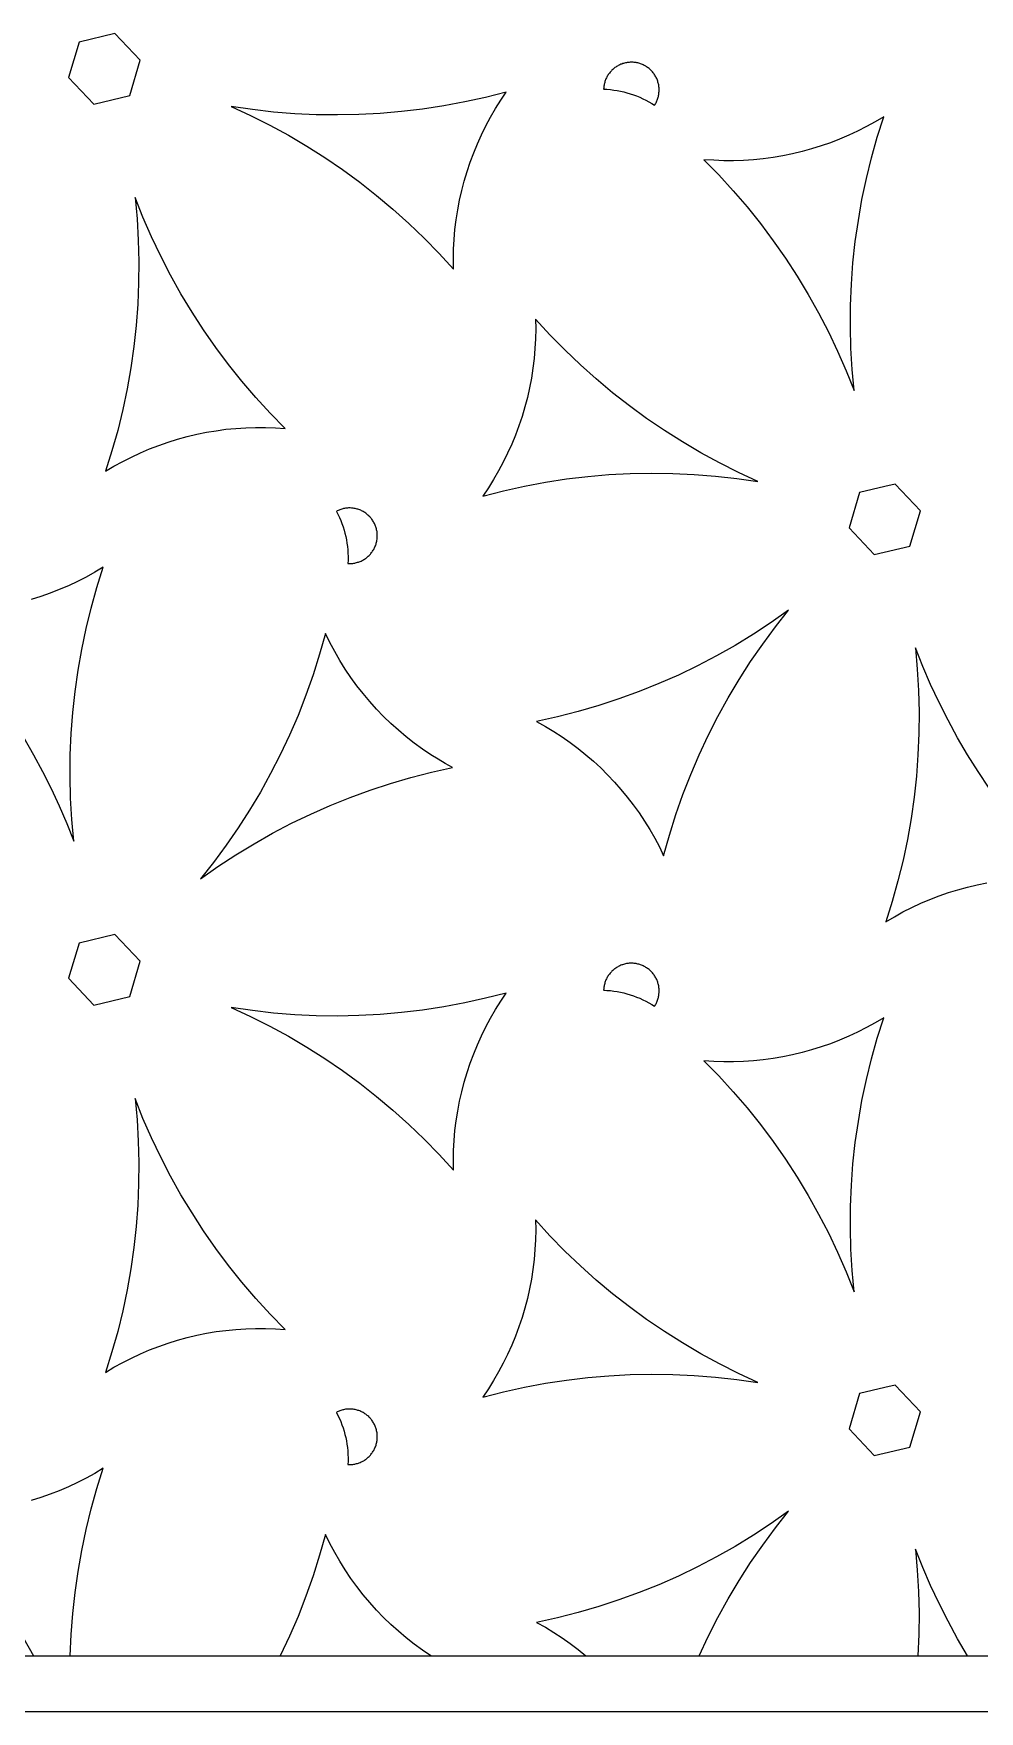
# Model space of a CAD drawing. Header units: millimetres. Extents: x 673 to 1358, y 599 to 1000.
# Drawn here: x 923.8 to 1025.8, y 598.8 to 779.8 of the extents above; entities that cross this region are included whole.
import ezdxf

# ---------------------------------------------------------------- set-up
doc = ezdxf.new("R2010")
doc.units = ezdxf.units.MM
doc.layers.add('Layer 01', color=12, linetype='Continuous', true_color=0xde0000)

msp = doc.modelspace()

# ---------------------------------------------------------------- linework, layer by layer
at = {"layer": 'Layer 01'}
for p, q in [((928.69, 778.86), (927.56, 775.05)), ((932.55, 779.78), (928.69, 778.86)), ((935.28, 776.9), (932.55, 779.78)), ((934.15, 773.09), (935.28, 776.9)), ((987.53, 776.59), (987.43, 776.56)), ((987.63, 776.61), (987.53, 776.59)), ((987.73, 776.63), (987.63, 776.61)), ((987.83, 776.65), (987.73, 776.63)), ((987.94, 776.66), (987.83, 776.65)), ((988.04, 776.67), (987.94, 776.66)), ((988.15, 776.68), (988.04, 776.67)), ((988.25, 776.68), (988.15, 776.68)), ((988.35, 776.68), (988.25, 776.68)), ((988.46, 776.68), (988.35, 776.68)), ((988.56, 776.67), (988.46, 776.68)), ((988.67, 776.66), (988.56, 776.67)), ((988.77, 776.64), (988.67, 776.66)), ((988.87, 776.62), (988.77, 776.64)), ((988.97, 776.6), (988.87, 776.62)), ((989.07, 776.57), (988.97, 776.6)), ((927.56, 775.05), (930.29, 772.17)), ((985.49, 774.79), (985.45, 774.7)), ((985.53, 774.89), (985.49, 774.79)), ((985.57, 774.99), (985.53, 774.89)), ((985.62, 775.08), (985.57, 774.99)), ((985.67, 775.17), (985.62, 775.08)), ((985.72, 775.26), (985.67, 775.17)), ((985.78, 775.35), (985.72, 775.26)), ((985.84, 775.43), (985.78, 775.35)), ((985.9, 775.52), (985.84, 775.43)), ((985.97, 775.6), (985.9, 775.52)), ((986.04, 775.68), (985.97, 775.6)), ((986.11, 775.75), (986.04, 775.68)), ((986.18, 775.83), (986.11, 775.75)), ((986.26, 775.9), (986.18, 775.83)), ((986.33, 775.97), (986.26, 775.9)), ((986.41, 776.04), (986.33, 775.97)), ((986.5, 776.1), (986.41, 776.04)), ((986.58, 776.16), (986.5, 776.1)), ((986.67, 776.22), (986.58, 776.16)), ((986.76, 776.27), (986.67, 776.22)), ((986.85, 776.32), (986.76, 776.27)), ((986.94, 776.37), (986.85, 776.32)), ((987.04, 776.41), (986.94, 776.37)), ((987.13, 776.46), (987.04, 776.41)), ((987.23, 776.49), (987.13, 776.46)), ((987.33, 776.53), (987.23, 776.49)), ((987.43, 776.56), (987.33, 776.53)), ((989.17, 776.54), (989.07, 776.57)), ((989.27, 776.51), (989.17, 776.54)), ((989.37, 776.47), (989.27, 776.51)), ((989.47, 776.43), (989.37, 776.47)), ((989.56, 776.39), (989.47, 776.43)), ((989.66, 776.34), (989.56, 776.39)), ((989.75, 776.29), (989.66, 776.34)), ((989.84, 776.24), (989.75, 776.29)), ((989.92, 776.19), (989.84, 776.24)), ((990.01, 776.13), (989.92, 776.19)), ((990.09, 776.06), (990.01, 776.13)), ((990.18, 776), (990.09, 776.06)), ((990.26, 775.93), (990.18, 776)), ((990.33, 775.86), (990.26, 775.93)), ((990.41, 775.79), (990.33, 775.86)), ((990.48, 775.71), (990.41, 775.79)), ((990.55, 775.63), (990.48, 775.71)), ((990.61, 775.55), (990.55, 775.63)), ((990.68, 775.47), (990.61, 775.55)), ((990.74, 775.39), (990.68, 775.47)), ((990.8, 775.3), (990.74, 775.39)), ((990.85, 775.21), (990.8, 775.3)), ((990.9, 775.12), (990.85, 775.21)), ((990.95, 775.03), (990.9, 775.12)), ((991, 774.93), (990.95, 775.03)), ((991.04, 774.84), (991, 774.93)), ((991.08, 774.74), (991.04, 774.84)), ((930.29, 772.17), (934.15, 773.09)), ((974.77, 773.47), (972.54, 772.89)), ((974.18, 772.58), (974.77, 773.47)), ((985.29, 773.88), (985.28, 773.78)), ((985.28, 773.78), (985.64, 773.76)), ((985.31, 774.09), (985.29, 773.99)), ((985.29, 773.99), (985.29, 773.88)), ((985.32, 774.19), (985.31, 774.09)), ((985.34, 774.3), (985.32, 774.19)), ((985.36, 774.4), (985.34, 774.3)), ((985.39, 774.5), (985.36, 774.4)), ((985.42, 774.6), (985.39, 774.5)), ((985.45, 774.7), (985.42, 774.6)), ((985.64, 773.76), (986.01, 773.73)), ((986.01, 773.73), (986.37, 773.68)), ((986.37, 773.68), (986.73, 773.62)), ((986.73, 773.62), (987.09, 773.56)), ((987.09, 773.56), (987.44, 773.48)), ((987.44, 773.48), (987.79, 773.38)), ((987.79, 773.38), (988.14, 773.28)), ((988.14, 773.28), (988.49, 773.16)), ((988.49, 773.16), (988.83, 773.04)), ((988.83, 773.04), (989.17, 772.9)), ((991.11, 774.64), (991.08, 774.74)), ((991.14, 774.54), (991.11, 774.64)), ((991.17, 774.44), (991.14, 774.54)), ((991.16, 772.9), (991.19, 773)), ((991.19, 774.34), (991.17, 774.44)), ((991.22, 774.24), (991.19, 774.34)), ((991.19, 773), (991.21, 773.1)), ((991.21, 773.1), (991.23, 773.2)), ((991.23, 774.14), (991.22, 774.24)), ((991.25, 774.03), (991.23, 774.14)), ((991.23, 773.2), (991.24, 773.3)), ((991.24, 773.3), (991.25, 773.41)), ((991.26, 773.93), (991.25, 774.03)), ((991.25, 773.41), (991.26, 773.51)), ((991.26, 773.82), (991.26, 773.93)), ((991.27, 773.72), (991.26, 773.82)), ((991.26, 773.51), (991.27, 773.62)), ((991.27, 773.62), (991.27, 773.72)), ((947.38, 771.57), (945.1, 771.9)), ((945.1, 771.9), (947.19, 770.94)), ((949.67, 771.31), (947.38, 771.57)), ((951.96, 771.13), (949.67, 771.31)), ((961.17, 771.16), (958.87, 771.04)), ((963.46, 771.35), (961.17, 771.16)), ((965.75, 771.63), (963.46, 771.35)), ((968.03, 771.97), (965.75, 771.63)), ((970.29, 772.4), (968.03, 771.97)), ((972.54, 772.89), (970.29, 772.4)), ((973.08, 770.75), (973.61, 771.68)), ((973.61, 771.68), (974.18, 772.58)), ((989.17, 772.9), (989.5, 772.75)), ((989.5, 772.75), (989.83, 772.59)), ((989.83, 772.59), (990.15, 772.42)), ((990.15, 772.42), (990.46, 772.24)), ((990.46, 772.24), (990.77, 772.04)), ((990.77, 772.04), (990.83, 772.13)), ((990.83, 772.13), (990.88, 772.22)), ((990.88, 772.22), (990.93, 772.31)), ((990.93, 772.31), (990.98, 772.41)), ((990.98, 772.41), (991.02, 772.5)), ((991.02, 772.5), (991.06, 772.6)), ((991.06, 772.6), (991.1, 772.7)), ((991.1, 772.7), (991.13, 772.8)), ((991.13, 772.8), (991.16, 772.9)), ((947.19, 770.94), (949.25, 769.9)), ((949.25, 769.9), (951.27, 768.8)), ((954.26, 771.02), (951.96, 771.13)), ((956.57, 770.99), (954.26, 771.02)), ((958.87, 771.04), (956.57, 770.99)), ((972.1, 768.85), (972.57, 769.81)), ((972.57, 769.81), (973.08, 770.75)), ((1013.64, 769.74), (1012.68, 769.25)), ((1014.57, 770.25), (1013.64, 769.74)), ((1015.49, 770.8), (1014.57, 770.25)), ((1014.79, 768.6), (1015.49, 770.8)), ((951.27, 768.8), (953.25, 767.63)), ((953.25, 767.63), (955.2, 766.39)), ((971.26, 766.89), (971.66, 767.88)), ((971.66, 767.88), (972.1, 768.85)), ((1008.73, 767.65), (1007.71, 767.33)), ((1009.74, 768), (1008.73, 767.65)), ((1010.74, 768.39), (1009.74, 768)), ((1011.72, 768.8), (1010.74, 768.39)), ((1012.68, 769.25), (1011.72, 768.8)), ((1014.17, 766.38), (1014.79, 768.6)), ((955.2, 766.39), (957.1, 765.1)), ((970.55, 764.88), (970.89, 765.89)), ((970.89, 765.89), (971.26, 766.89)), ((996.1, 766.17), (997.71, 764.52)), ((997.16, 766.1), (996.1, 766.17)), ((998.23, 766.06), (997.16, 766.1)), ((999.3, 766.06), (998.23, 766.06)), ((1000.36, 766.09), (999.3, 766.06)), ((1001.43, 766.16), (1000.36, 766.09)), ((1002.49, 766.27), (1001.43, 766.16)), ((1003.55, 766.41), (1002.49, 766.27)), ((1004.6, 766.59), (1003.55, 766.41)), ((1005.65, 766.8), (1004.6, 766.59)), ((1006.68, 767.05), (1005.65, 766.8)), ((1007.71, 767.33), (1006.68, 767.05)), ((1013.63, 764.14), (1014.17, 766.38)), ((957.1, 765.1), (958.96, 763.74)), ((970.24, 763.86), (970.55, 764.88)), ((997.71, 764.52), (999.26, 762.82)), ((1013.15, 761.89), (1013.63, 764.14)), ((958.96, 763.74), (960.77, 762.32)), ((960.77, 762.32), (962.54, 760.84)), ((969.74, 761.79), (969.97, 762.83)), ((969.97, 762.83), (970.24, 763.86)), ((999.26, 762.82), (1000.76, 761.08)), ((935.58, 759.95), (934.73, 762.09)), ((934.73, 762.09), (934.94, 759.8)), ((962.54, 760.84), (964.26, 759.3)), ((969.37, 759.68), (969.54, 760.74)), ((969.54, 760.74), (969.74, 761.79)), ((1000.76, 761.08), (1002.2, 759.28)), ((1012.76, 759.62), (1013.15, 761.89)), ((934.94, 759.8), (935.07, 757.5)), ((936.5, 757.84), (935.58, 759.95)), ((964.26, 759.3), (965.92, 757.71)), ((969.15, 757.56), (969.24, 758.62)), ((969.24, 758.62), (969.37, 759.68)), ((1002.2, 759.28), (1003.58, 757.43)), ((1012.43, 757.34), (1012.76, 759.62)), ((935.07, 757.5), (935.13, 755.2)), ((937.49, 755.76), (936.5, 757.84)), ((965.92, 757.71), (967.53, 756.06)), ((969.09, 756.5), (969.15, 757.56)), ((1003.58, 757.43), (1004.9, 755.54)), ((1012.18, 755.05), (1012.43, 757.34)), ((935.13, 755.2), (935.11, 752.89)), ((938.55, 753.71), (937.49, 755.76)), ((967.53, 756.06), (969.09, 754.36)), ((969.07, 755.43), (969.09, 756.5)), ((969.09, 754.36), (969.07, 755.43)), ((1004.9, 755.54), (1006.16, 753.61)), ((1012.01, 752.75), (1012.18, 755.05)), ((939.68, 751.7), (938.55, 753.71)), ((1006.16, 753.61), (1007.35, 751.64)), ((935.11, 752.89), (935.01, 750.59)), ((940.87, 749.73), (939.68, 751.7)), ((1007.35, 751.64), (1008.47, 749.63)), ((1011.92, 750.45), (1012.01, 752.75)), ((935.01, 750.59), (934.84, 748.29)), ((942.12, 747.8), (940.87, 749.73)), ((1008.47, 749.63), (1009.53, 747.58)), ((1011.9, 748.15), (1011.92, 750.45)), ((934.84, 748.29), (934.59, 746)), ((943.44, 745.91), (942.12, 747.8)), ((977.95, 747.92), (977.93, 746.85)), ((979.49, 747.29), (977.94, 748.98)), ((977.94, 748.98), (977.95, 747.92)), ((1011.95, 745.85), (1011.9, 748.15)), ((934.59, 746), (934.27, 743.72)), ((944.82, 744.07), (943.44, 745.91)), ((977.93, 746.85), (977.87, 745.78)), ((981.1, 745.64), (979.49, 747.29)), ((1009.53, 747.58), (1010.52, 745.5)), ((1012.08, 743.55), (1011.95, 745.85)), ((946.26, 742.27), (944.82, 744.07)), ((977.78, 744.72), (977.65, 743.66)), ((977.87, 745.78), (977.78, 744.72)), ((982.77, 744.05), (981.1, 745.64)), ((984.48, 742.51), (982.77, 744.05)), ((1010.52, 745.5), (1011.44, 743.39)), ((934.27, 743.72), (933.87, 741.46)), ((947.76, 740.52), (946.26, 742.27)), ((977.49, 742.61), (977.29, 741.56)), ((977.65, 743.66), (977.49, 742.61)), ((986.25, 741.03), (984.48, 742.51)), ((1011.44, 743.39), (1012.29, 741.25)), ((1012.29, 741.25), (1012.08, 743.55)), ((933.87, 741.46), (933.4, 739.2)), ((949.31, 738.82), (947.76, 740.52)), ((977.05, 740.52), (976.78, 739.49)), ((977.29, 741.56), (977.05, 740.52)), ((988.06, 739.61), (986.25, 741.03)), ((933.4, 739.2), (932.85, 736.96)), ((950.92, 737.17), (949.31, 738.82)), ((976.78, 739.49), (976.48, 738.46)), ((989.92, 738.25), (988.06, 739.61)), ((932.85, 736.96), (932.23, 734.74)), ((941.38, 736.54), (942.42, 736.76)), ((942.42, 736.76), (943.48, 736.93)), ((943.48, 736.93), (944.53, 737.08)), ((944.53, 737.08), (945.59, 737.18)), ((945.59, 737.18), (946.66, 737.25)), ((946.66, 737.25), (947.73, 737.29)), ((947.73, 737.29), (948.79, 737.29)), ((948.79, 737.29), (949.86, 737.25)), ((949.86, 737.25), (950.92, 737.17)), ((976.14, 737.45), (975.77, 736.45)), ((976.48, 738.46), (976.14, 737.45)), ((991.83, 736.95), (989.92, 738.25)), ((993.77, 735.72), (991.83, 736.95)), ((935.31, 734.54), (936.29, 734.96)), ((936.29, 734.96), (937.28, 735.35)), ((937.28, 735.35), (938.29, 735.7)), ((938.29, 735.7), (939.31, 736.01)), ((939.31, 736.01), (940.34, 736.3)), ((940.34, 736.3), (941.38, 736.54)), ((975.36, 735.46), (974.92, 734.49)), ((975.77, 736.45), (975.36, 735.46)), ((995.76, 734.55), (993.77, 735.72)), ((932.23, 734.74), (931.54, 732.55)), ((932.45, 733.09), (933.39, 733.61)), ((933.39, 733.61), (934.34, 734.09)), ((934.34, 734.09), (935.31, 734.54)), ((974.45, 733.53), (973.95, 732.59)), ((974.92, 734.49), (974.45, 733.53)), ((997.78, 733.45), (995.76, 734.55)), ((999.84, 732.41), (997.78, 733.45)), ((931.54, 732.55), (932.45, 733.09)), ((973.41, 731.67), (972.85, 730.76)), ((973.95, 732.59), (973.41, 731.67)), ((976.73, 730.95), (978.99, 731.37)), ((978.99, 731.37), (981.27, 731.72)), ((981.27, 731.72), (983.56, 731.99)), ((983.56, 731.99), (985.85, 732.19)), ((985.85, 732.19), (988.15, 732.31)), ((988.15, 732.31), (990.46, 732.36)), ((990.46, 732.36), (992.76, 732.32)), ((992.76, 732.32), (995.06, 732.22)), ((995.06, 732.22), (997.36, 732.04)), ((997.36, 732.04), (999.65, 731.78)), ((999.65, 731.78), (1001.93, 731.44)), ((1001.93, 731.44), (999.84, 732.41)), ((972.85, 730.76), (972.25, 729.88)), ((972.25, 729.88), (974.48, 730.45)), ((974.48, 730.45), (976.73, 730.95)), ((1012.88, 730.25), (1011.75, 726.45)), ((1015.6, 730.9), (1012.88, 730.25)), ((1016.74, 731.17), (1015.6, 730.9)), ((1019.46, 728.29), (1016.74, 731.17)), ((956.54, 728.28), (956.45, 728.23)), ((956.45, 728.23), (956.61, 727.91)), ((956.63, 728.32), (956.54, 728.28)), ((956.61, 727.91), (956.77, 727.58)), ((956.73, 728.36), (956.63, 728.32)), ((956.83, 728.4), (956.73, 728.36)), ((956.93, 728.44), (956.83, 728.4)), ((957.03, 728.47), (956.93, 728.44)), ((957.13, 728.5), (957.03, 728.47)), ((957.23, 728.52), (957.13, 728.5)), ((957.33, 728.54), (957.23, 728.52)), ((957.43, 728.56), (957.33, 728.54)), ((957.54, 728.57), (957.43, 728.56)), ((957.64, 728.58), (957.54, 728.57)), ((957.74, 728.59), (957.64, 728.58)), ((957.85, 728.59), (957.74, 728.59)), ((957.95, 728.59), (957.85, 728.59)), ((958.06, 728.58), (957.95, 728.59)), ((958.16, 728.57), (958.06, 728.58)), ((958.26, 728.56), (958.16, 728.57)), ((958.37, 728.55), (958.26, 728.56)), ((958.47, 728.53), (958.37, 728.55)), ((958.57, 728.5), (958.47, 728.53)), ((958.67, 728.48), (958.57, 728.5)), ((958.77, 728.45), (958.67, 728.48)), ((958.87, 728.42), (958.77, 728.45)), ((958.97, 728.38), (958.87, 728.42)), ((959.07, 728.34), (958.97, 728.38)), ((959.16, 728.29), (959.07, 728.34)), ((959.25, 728.25), (959.16, 728.29)), ((959.35, 728.2), (959.25, 728.25)), ((959.44, 728.15), (959.35, 728.2)), ((959.52, 728.09), (959.44, 728.15)), ((959.61, 728.03), (959.52, 728.09)), ((959.69, 727.97), (959.61, 728.03)), ((959.77, 727.9), (959.69, 727.97)), ((959.85, 727.83), (959.77, 727.9)), ((959.93, 727.76), (959.85, 727.83)), ((960, 727.69), (959.93, 727.76)), ((1018.33, 724.49), (1019.46, 728.29)), ((956.77, 727.58), (956.91, 727.24)), ((956.91, 727.24), (957.04, 726.9)), ((957.04, 726.9), (957.16, 726.56)), ((957.16, 726.56), (957.27, 726.21)), ((957.27, 726.21), (957.36, 725.86)), ((960.08, 727.61), (960, 727.69)), ((960.15, 727.54), (960.08, 727.61)), ((960.21, 727.46), (960.15, 727.54)), ((960.28, 727.37), (960.21, 727.46)), ((960.34, 727.29), (960.28, 727.37)), ((960.39, 727.2), (960.34, 727.29)), ((960.45, 727.11), (960.39, 727.2)), ((960.5, 727.02), (960.45, 727.11)), ((960.55, 726.93), (960.5, 727.02)), ((960.59, 726.83), (960.55, 726.93)), ((960.63, 726.74), (960.59, 726.83)), ((960.67, 726.64), (960.63, 726.74)), ((960.71, 726.54), (960.67, 726.64)), ((960.74, 726.44), (960.71, 726.54)), ((960.77, 726.34), (960.74, 726.44)), ((960.79, 726.24), (960.77, 726.34)), ((960.81, 726.14), (960.79, 726.24)), ((960.83, 726.04), (960.81, 726.14)), ((960.84, 725.93), (960.83, 726.04)), ((960.85, 725.83), (960.84, 725.93)), ((1011.75, 726.45), (1014.47, 723.57)), ((957.36, 725.86), (957.45, 725.5)), ((957.45, 725.5), (957.52, 725.15)), ((957.52, 725.15), (957.58, 724.79)), ((957.58, 724.79), (957.63, 724.43)), ((957.63, 724.43), (957.67, 724.06)), ((960.42, 724.03), (960.47, 724.12)), ((960.47, 724.12), (960.52, 724.22)), ((960.52, 724.22), (960.57, 724.31)), ((960.57, 724.31), (960.61, 724.4)), ((960.61, 724.4), (960.65, 724.5)), ((960.65, 724.5), (960.69, 724.6)), ((960.69, 724.6), (960.72, 724.7)), ((960.72, 724.7), (960.75, 724.8)), ((960.75, 724.8), (960.78, 724.9)), ((960.78, 724.9), (960.8, 725)), ((960.8, 725), (960.82, 725.1)), ((960.82, 725.1), (960.83, 725.21)), ((960.83, 725.21), (960.85, 725.31)), ((960.86, 725.73), (960.85, 725.83)), ((960.85, 725.41), (960.86, 725.52)), ((960.85, 725.31), (960.85, 725.41)), ((960.86, 725.62), (960.86, 725.73)), ((960.86, 725.52), (960.86, 725.62)), ((1014.47, 723.57), (1018.33, 724.49)), ((957.67, 724.06), (957.69, 723.7)), ((957.69, 723.7), (957.7, 723.34)), ((957.7, 722.97), (957.69, 722.61)), ((957.69, 722.61), (957.8, 722.6)), ((957.7, 723.34), (957.7, 722.97)), ((957.8, 722.6), (957.9, 722.6)), ((957.9, 722.6), (958.01, 722.6)), ((958.01, 722.6), (958.11, 722.61)), ((958.11, 722.61), (958.21, 722.62)), ((958.21, 722.62), (958.32, 722.64)), ((958.32, 722.64), (958.42, 722.65)), ((958.42, 722.65), (958.52, 722.67)), ((958.52, 722.67), (958.62, 722.7)), ((958.62, 722.7), (958.72, 722.73)), ((958.72, 722.73), (958.82, 722.76)), ((958.82, 722.76), (958.92, 722.79)), ((958.92, 722.79), (959.02, 722.83)), ((959.02, 722.83), (959.11, 722.87)), ((959.11, 722.87), (959.21, 722.92)), ((959.21, 722.92), (959.3, 722.97)), ((959.3, 722.97), (959.39, 723.02)), ((959.39, 723.02), (959.48, 723.07)), ((959.48, 723.07), (959.57, 723.13)), ((959.57, 723.13), (959.65, 723.19)), ((959.65, 723.19), (959.73, 723.26)), ((959.73, 723.26), (959.81, 723.32)), ((959.81, 723.32), (959.89, 723.39)), ((959.89, 723.39), (959.97, 723.46)), ((959.97, 723.46), (960.04, 723.54)), ((960.04, 723.54), (960.11, 723.61)), ((960.11, 723.61), (960.18, 723.69)), ((960.18, 723.69), (960.24, 723.78)), ((960.24, 723.78), (960.31, 723.86)), ((960.31, 723.86), (960.36, 723.95)), ((960.36, 723.95), (960.42, 724.03)), ((928.5, 720.65), (927.53, 720.2)), ((929.45, 721.13), (928.5, 720.65)), ((930.39, 721.65), (929.45, 721.13)), ((931.3, 722.19), (930.39, 721.65)), ((930.61, 720.01), (931.3, 722.19)), ((924.55, 719.05), (923.53, 718.73)), ((925.56, 719.4), (924.55, 719.05)), ((926.55, 719.78), (925.56, 719.4)), ((927.53, 720.2), (926.55, 719.78)), ((930, 717.8), (930.61, 720.01)), ((929.45, 715.58), (930, 717.8)), ((1005.24, 717.56), (1003.36, 716.23)), ((1003.81, 715.76), (1005.24, 717.56)), ((928.98, 713.34), (929.45, 715.58)), ((955.27, 715.06), (954.64, 712.81)), ((955.75, 714.07), (955.27, 715.06)), ((1003.36, 716.23), (1001.43, 714.97)), ((1002.45, 713.91), (1003.81, 715.76)), ((928.58, 711.08), (928.98, 713.34)), ((956.27, 713.1), (955.75, 714.07)), ((999.46, 713.77), (997.46, 712.64)), ((1001.43, 714.97), (999.46, 713.77)), ((1001.14, 712.02), (1002.45, 713.91)), ((1019.7, 711.5), (1018.92, 713.49)), ((1018.92, 713.49), (1019.12, 711.19)), ((954.64, 712.81), (953.94, 710.59)), ((956.82, 712.15), (956.27, 713.1)), ((957.4, 711.22), (956.82, 712.15)), ((995.42, 711.57), (993.34, 710.57)), ((997.46, 712.64), (995.42, 711.57)), ((999.9, 710.08), (1001.14, 712.02)), ((1020.55, 709.53), (1019.7, 711.5)), ((928.26, 708.81), (928.58, 711.08)), ((953.94, 710.59), (953.16, 708.39)), ((958.02, 710.31), (957.4, 711.22)), ((958.66, 709.42), (958.02, 710.31)), ((991.23, 709.64), (989.1, 708.78)), ((993.34, 710.57), (991.23, 709.64)), ((998.72, 708.11), (999.9, 710.08)), ((1019.12, 711.19), (1019.26, 708.89)), ((928.01, 706.54), (928.26, 708.81)), ((953.16, 708.39), (952.31, 706.22)), ((959.34, 708.56), (958.66, 709.42)), ((960.04, 707.72), (959.34, 708.56)), ((986.93, 707.99), (984.75, 707.27)), ((989.1, 708.78), (986.93, 707.99)), ((997.61, 706.09), (998.72, 708.11)), ((1019.26, 708.89), (1019.31, 706.58)), ((1021.46, 707.6), (1020.55, 709.53)), ((927.83, 704.25), (928.01, 706.54)), ((952.31, 706.22), (951.38, 704.07)), ((960.78, 706.9), (960.04, 707.72)), ((961.54, 706.11), (960.78, 706.9)), ((962.33, 705.35), (961.54, 706.11)), ((980.3, 706.06), (978.05, 705.56)), ((982.53, 706.63), (980.3, 706.06)), ((984.75, 707.27), (982.53, 706.63)), ((996.57, 704.04), (997.61, 706.09)), ((1019.31, 706.58), (1019.29, 704.27)), ((1022.43, 705.69), (1021.46, 707.6)), ((927.73, 701.96), (927.83, 704.25)), ((963.14, 704.61), (962.33, 705.35)), ((963.98, 703.9), (963.14, 704.61)), ((978.05, 705.56), (978.99, 705.03)), ((978.99, 705.03), (979.9, 704.48)), ((979.9, 704.48), (980.8, 703.89)), ((1019.29, 704.27), (1019.19, 701.96)), ((1023.45, 703.81), (1022.43, 705.69)), ((922.68, 703.85), (923.78, 701.96)), ((951.38, 704.07), (950.39, 701.96)), ((964.85, 703.23), (963.98, 703.9)), ((965.74, 702.58), (964.85, 703.23)), ((966.64, 701.96), (965.74, 702.58)), ((980.8, 703.89), (981.68, 703.28)), ((981.68, 703.28), (982.53, 702.64)), ((982.53, 702.64), (983.37, 701.96)), ((995.59, 701.96), (996.57, 704.04)), ((1024.54, 701.96), (1023.45, 703.81)), ((923.78, 701.96), (924.75, 700.15)), ((927.71, 699.63), (927.73, 701.96)), ((950.39, 701.96), (949.35, 699.93)), ((967.41, 701.48), (966.64, 701.96)), ((966.72, 700.08), (968.97, 700.58)), ((968.18, 701.02), (967.41, 701.48)), ((968.97, 700.58), (968.18, 701.02)), ((983.37, 701.96), (984.17, 701.27)), ((984.17, 701.27), (984.96, 700.54)), ((994.68, 699.84), (995.59, 701.96)), ((1019.19, 701.96), (1019.02, 699.67)), ((1025.67, 700.15), (1024.54, 701.96)), ((924.75, 700.15), (925.67, 698.31)), ((927.77, 697.3), (927.71, 699.63)), ((949.35, 699.93), (948.25, 697.94)), ((960.09, 698.15), (962.28, 698.87)), ((962.28, 698.87), (964.49, 699.51)), ((964.49, 699.51), (966.72, 700.08)), ((984.96, 700.54), (985.71, 699.79)), ((985.71, 699.79), (986.45, 699.02)), ((986.45, 699.02), (987.15, 698.22)), ((993.84, 697.69), (994.68, 699.84)), ((1019.02, 699.67), (1018.77, 697.38)), ((1026.87, 698.38), (1025.67, 700.15)), ((925.67, 698.31), (926.54, 696.45)), ((927.9, 694.97), (927.77, 697.3)), ((948.25, 697.94), (947.08, 695.99)), ((955.79, 696.5), (957.93, 697.36)), ((957.93, 697.36), (960.09, 698.15)), ((987.15, 698.22), (987.83, 697.4)), ((987.83, 697.4), (988.48, 696.56)), ((993.07, 695.51), (993.84, 697.69)), ((1018.77, 697.38), (1018.45, 695.1)), ((926.54, 696.45), (927.35, 694.56)), ((947.08, 695.99), (945.85, 694.07)), ((951.61, 694.57), (953.68, 695.57)), ((953.68, 695.57), (955.79, 696.5)), ((988.48, 696.56), (989.1, 695.69)), ((989.1, 695.69), (989.69, 694.8)), ((992.38, 693.3), (993.07, 695.51)), ((927.35, 694.56), (928.11, 692.65)), ((928.11, 692.65), (927.9, 694.97)), ((945.85, 694.07), (944.55, 692.2)), ((947.56, 692.37), (949.56, 693.5)), ((949.56, 693.5), (951.61, 694.57)), ((989.69, 694.8), (990.25, 693.9)), ((990.25, 693.9), (990.79, 692.98)), ((1018.45, 695.1), (1018.05, 692.84)), ((944.55, 692.2), (943.2, 690.36)), ((945.59, 691.17), (947.56, 692.37)), ((990.79, 692.98), (991.29, 692.04)), ((991.29, 692.04), (991.75, 691.08)), ((991.75, 691.08), (992.38, 693.3)), ((1018.05, 692.84), (1017.58, 690.59)), ((943.2, 690.36), (941.79, 688.58)), ((941.79, 688.58), (943.67, 689.9)), ((943.67, 689.9), (945.59, 691.17)), ((1017.58, 690.59), (1017.03, 688.35)), ((1017.03, 688.35), (1016.41, 686.14)), ((1024.52, 687.69), (1025.56, 687.94)), ((1025.56, 687.94), (1026.61, 688.15)), ((1016.41, 686.14), (1015.72, 683.94)), ((1019.49, 685.94), (1020.47, 686.36)), ((1020.47, 686.36), (1021.47, 686.74)), ((1021.47, 686.74), (1022.48, 687.09)), ((1022.48, 687.09), (1023.49, 687.41)), ((1023.49, 687.41), (1024.52, 687.69)), ((1015.72, 683.94), (1016.64, 684.49)), ((1016.64, 684.49), (1017.57, 685.01)), ((1017.57, 685.01), (1018.52, 685.49)), ((1018.52, 685.49), (1019.49, 685.94)), ((932.55, 682.57), (928.69, 681.65)), ((935.28, 679.69), (932.55, 682.57)), ((928.69, 681.65), (927.56, 677.85)), ((934.15, 675.89), (935.28, 679.69)), ((986.5, 678.89), (986.41, 678.83)), ((986.58, 678.95), (986.5, 678.89)), ((986.67, 679.01), (986.58, 678.95)), ((986.76, 679.06), (986.67, 679.01)), ((986.85, 679.11), (986.76, 679.06)), ((986.94, 679.16), (986.85, 679.11)), ((987.04, 679.21), (986.94, 679.16)), ((987.13, 679.25), (987.04, 679.21)), ((987.23, 679.29), (987.13, 679.25)), ((987.33, 679.32), (987.23, 679.29)), ((987.43, 679.35), (987.33, 679.32)), ((987.53, 679.38), (987.43, 679.35)), ((987.63, 679.4), (987.53, 679.38)), ((987.73, 679.43), (987.63, 679.4)), ((987.83, 679.44), (987.73, 679.43)), ((987.94, 679.46), (987.83, 679.44)), ((988.04, 679.47), (987.94, 679.46)), ((988.15, 679.47), (988.04, 679.47)), ((988.25, 679.47), (988.15, 679.47)), ((988.35, 679.47), (988.25, 679.47)), ((988.46, 679.47), (988.35, 679.47)), ((988.56, 679.46), (988.46, 679.47)), ((988.67, 679.45), (988.56, 679.46)), ((988.77, 679.43), (988.67, 679.45)), ((988.87, 679.41), (988.77, 679.43)), ((988.97, 679.39), (988.87, 679.41)), ((989.07, 679.37), (988.97, 679.39)), ((989.17, 679.34), (989.07, 679.37)), ((989.27, 679.3), (989.17, 679.34)), ((989.37, 679.27), (989.27, 679.3)), ((989.47, 679.23), (989.37, 679.27)), ((989.56, 679.18), (989.47, 679.23)), ((989.66, 679.14), (989.56, 679.18)), ((989.75, 679.09), (989.66, 679.14)), ((989.84, 679.03), (989.75, 679.09)), ((989.92, 678.98), (989.84, 679.03)), ((990.01, 678.92), (989.92, 678.98)), ((990.09, 678.86), (990.01, 678.92)), ((990.18, 678.79), (990.09, 678.86)), ((927.56, 677.85), (930.29, 674.97)), ((985.34, 677.09), (985.32, 676.99)), ((985.36, 677.19), (985.34, 677.09)), ((985.39, 677.29), (985.36, 677.19)), ((985.42, 677.39), (985.39, 677.29)), ((985.45, 677.49), (985.42, 677.39)), ((985.49, 677.59), (985.45, 677.49)), ((985.53, 677.68), (985.49, 677.59)), ((985.57, 677.78), (985.53, 677.68)), ((985.62, 677.87), (985.57, 677.78)), ((985.67, 677.96), (985.62, 677.87)), ((985.72, 678.05), (985.67, 677.96)), ((985.78, 678.14), (985.72, 678.05)), ((985.84, 678.23), (985.78, 678.14)), ((985.9, 678.31), (985.84, 678.23)), ((985.97, 678.39), (985.9, 678.31)), ((986.04, 678.47), (985.97, 678.39)), ((986.11, 678.55), (986.04, 678.47)), ((986.18, 678.62), (986.11, 678.55)), ((986.26, 678.69), (986.18, 678.62)), ((986.33, 678.76), (986.26, 678.69)), ((986.41, 678.83), (986.33, 678.76)), ((990.26, 678.72), (990.18, 678.79)), ((990.33, 678.65), (990.26, 678.72)), ((990.41, 678.58), (990.33, 678.65)), ((990.48, 678.51), (990.41, 678.58)), ((990.55, 678.43), (990.48, 678.51)), ((990.61, 678.35), (990.55, 678.43)), ((990.68, 678.26), (990.61, 678.35)), ((990.74, 678.18), (990.68, 678.26)), ((990.8, 678.09), (990.74, 678.18)), ((990.85, 678), (990.8, 678.09)), ((990.9, 677.91), (990.85, 678)), ((990.95, 677.82), (990.9, 677.91)), ((991, 677.73), (990.95, 677.82)), ((991.04, 677.63), (991, 677.73)), ((991.08, 677.53), (991.04, 677.63)), ((991.11, 677.44), (991.08, 677.53)), ((991.14, 677.34), (991.11, 677.44)), ((991.17, 677.24), (991.14, 677.34)), ((991.19, 677.13), (991.17, 677.24)), ((991.22, 677.03), (991.19, 677.13)), ((991.23, 676.93), (991.22, 677.03)), ((930.29, 674.97), (934.15, 675.89)), ((972.54, 675.69), (970.29, 675.19)), ((974.77, 676.26), (972.54, 675.69)), ((973.61, 674.47), (974.18, 675.37)), ((974.18, 675.37), (974.77, 676.26)), ((985.29, 676.67), (985.28, 676.57)), ((985.28, 676.57), (985.64, 676.55)), ((985.31, 676.88), (985.29, 676.78)), ((985.29, 676.78), (985.29, 676.67)), ((985.32, 676.99), (985.31, 676.88)), ((985.64, 676.55), (986.01, 676.52)), ((986.01, 676.52), (986.37, 676.47)), ((986.37, 676.47), (986.73, 676.42)), ((986.73, 676.42), (987.09, 676.35)), ((987.09, 676.35), (987.44, 676.27)), ((987.44, 676.27), (987.79, 676.18)), ((987.79, 676.18), (988.14, 676.07)), ((988.14, 676.07), (988.49, 675.96)), ((988.49, 675.96), (988.83, 675.83)), ((988.83, 675.83), (989.17, 675.69)), ((989.17, 675.69), (989.5, 675.54)), ((989.5, 675.54), (989.83, 675.38)), ((989.83, 675.38), (990.15, 675.21)), ((990.15, 675.21), (990.46, 675.03)), ((990.98, 675.2), (991.02, 675.29)), ((991.02, 675.29), (991.06, 675.39)), ((991.06, 675.39), (991.1, 675.49)), ((991.1, 675.49), (991.13, 675.59)), ((991.13, 675.59), (991.16, 675.69)), ((991.16, 675.69), (991.19, 675.79)), ((991.19, 675.79), (991.21, 675.89)), ((991.21, 675.89), (991.23, 675.99)), ((991.25, 676.83), (991.23, 676.93)), ((991.23, 675.99), (991.24, 676.1)), ((991.24, 676.1), (991.25, 676.2)), ((991.26, 676.72), (991.25, 676.83)), ((991.25, 676.2), (991.26, 676.3)), ((991.26, 676.62), (991.26, 676.72)), ((991.27, 676.51), (991.26, 676.62)), ((991.26, 676.3), (991.27, 676.41)), ((991.27, 676.41), (991.27, 676.51)), ((947.38, 674.36), (945.1, 674.69)), ((945.1, 674.69), (947.19, 673.73)), ((947.19, 673.73), (949.25, 672.69)), ((949.67, 674.1), (947.38, 674.36)), ((951.96, 673.92), (949.67, 674.1)), ((954.26, 673.81), (951.96, 673.92)), ((956.57, 673.78), (954.26, 673.81)), ((958.87, 673.83), (956.57, 673.78)), ((961.17, 673.95), (958.87, 673.83)), ((963.46, 674.15), (961.17, 673.95)), ((965.75, 674.42), (963.46, 674.15)), ((968.03, 674.77), (965.75, 674.42)), ((970.29, 675.19), (968.03, 674.77)), ((972.57, 672.6), (973.08, 673.54)), ((973.08, 673.54), (973.61, 674.47)), ((990.46, 675.03), (990.77, 674.84)), ((990.77, 674.84), (990.83, 674.92)), ((990.83, 674.92), (990.88, 675.01)), ((990.88, 675.01), (990.93, 675.11)), ((990.93, 675.11), (990.98, 675.2)), ((1015.49, 673.59), (1014.57, 673.04)), ((1014.79, 671.39), (1015.49, 673.59)), ((949.25, 672.69), (951.27, 671.59)), ((951.27, 671.59), (953.25, 670.42)), ((971.66, 670.67), (972.1, 671.65)), ((972.1, 671.65), (972.57, 672.6)), ((1011.72, 671.6), (1010.74, 671.18)), ((1012.68, 672.05), (1011.72, 671.6)), ((1013.64, 672.53), (1012.68, 672.05)), ((1014.57, 673.04), (1013.64, 672.53)), ((953.25, 670.42), (955.2, 669.19)), ((971.26, 669.69), (971.66, 670.67)), ((1006.68, 669.84), (1005.65, 669.59)), ((1007.71, 670.12), (1006.68, 669.84)), ((1008.73, 670.44), (1007.71, 670.12)), ((1009.74, 670.79), (1008.73, 670.44)), ((1010.74, 671.18), (1009.74, 670.79)), ((1014.17, 669.17), (1014.79, 671.39)), ((955.2, 669.19), (957.1, 667.89)), ((970.55, 667.67), (970.89, 668.69)), ((970.89, 668.69), (971.26, 669.69)), ((996.1, 668.96), (997.71, 667.32)), ((997.16, 668.89), (996.1, 668.96)), ((998.23, 668.85), (997.16, 668.89)), ((999.3, 668.85), (998.23, 668.85)), ((1000.36, 668.89), (999.3, 668.85)), ((1001.43, 668.96), (1000.36, 668.89)), ((1002.49, 669.06), (1001.43, 668.96)), ((1003.55, 669.2), (1002.49, 669.06)), ((1004.6, 669.38), (1003.55, 669.2)), ((1005.65, 669.59), (1004.6, 669.38)), ((1013.63, 666.94), (1014.17, 669.17)), ((957.1, 667.89), (958.96, 666.53)), ((958.96, 666.53), (960.77, 665.11)), ((969.97, 665.62), (970.24, 666.65)), ((970.24, 666.65), (970.55, 667.67)), ((997.71, 667.32), (999.26, 665.62)), ((1013.15, 664.68), (1013.63, 666.94)), ((935.58, 662.74), (934.73, 664.89)), ((934.73, 664.89), (934.94, 662.59)), ((960.77, 665.11), (962.54, 663.63)), ((969.54, 663.53), (969.74, 664.58)), ((969.74, 664.58), (969.97, 665.62)), ((999.26, 665.62), (1000.76, 663.87)), ((1012.76, 662.41), (1013.15, 664.68)), ((934.94, 662.59), (935.07, 660.29)), ((936.5, 660.63), (935.58, 662.74)), ((962.54, 663.63), (964.26, 662.09)), ((969.37, 662.48), (969.54, 663.53)), ((1000.76, 663.87), (1002.2, 662.07)), ((964.26, 662.09), (965.92, 660.5)), ((969.15, 660.35), (969.24, 661.42)), ((969.24, 661.42), (969.37, 662.48)), ((1002.2, 662.07), (1003.58, 660.23)), ((1012.43, 660.13), (1012.76, 662.41)), ((935.07, 660.29), (935.13, 657.99)), ((937.49, 658.55), (936.5, 660.63)), ((965.92, 660.5), (967.53, 658.85)), ((969.07, 658.22), (969.09, 659.29)), ((969.09, 659.29), (969.15, 660.35)), ((1003.58, 660.23), (1004.9, 658.34)), ((1012.18, 657.84), (1012.43, 660.13)), ((935.13, 657.99), (935.11, 655.69)), ((938.55, 656.51), (937.49, 658.55)), ((967.53, 658.85), (969.09, 657.15)), ((969.09, 657.15), (969.07, 658.22)), ((1004.9, 658.34), (1006.16, 656.41)), ((1012.01, 655.55), (1012.18, 657.84)), ((935.11, 655.69), (935.01, 653.38)), ((939.68, 654.5), (938.55, 656.51)), ((1006.16, 656.41), (1007.35, 654.43)), ((1011.92, 653.24), (1012.01, 655.55)), ((940.87, 652.53), (939.68, 654.5)), ((1007.35, 654.43), (1008.47, 652.42)), ((935.01, 653.38), (934.84, 651.09)), ((942.12, 650.59), (940.87, 652.53)), ((979.49, 650.08), (977.94, 651.78)), ((977.94, 651.78), (977.95, 650.71)), ((1008.47, 652.42), (1009.53, 650.38)), ((1011.9, 650.94), (1011.92, 653.24)), ((934.84, 651.09), (934.59, 648.8)), ((943.44, 648.7), (942.12, 650.59)), ((977.95, 650.71), (977.93, 649.64)), ((981.1, 648.43), (979.49, 650.08)), ((1009.53, 650.38), (1010.52, 648.3)), ((1011.95, 648.64), (1011.9, 650.94)), ((934.59, 648.8), (934.27, 646.52)), ((944.82, 646.86), (943.44, 648.7)), ((977.87, 648.58), (977.78, 647.51)), ((977.93, 649.64), (977.87, 648.58)), ((982.77, 646.84), (981.1, 648.43)), ((1010.52, 648.3), (1011.44, 646.19)), ((1012.08, 646.34), (1011.95, 648.64)), ((934.27, 646.52), (933.87, 644.25)), ((946.26, 645.06), (944.82, 646.86)), ((977.65, 646.45), (977.49, 645.4)), ((977.78, 647.51), (977.65, 646.45)), ((984.48, 645.3), (982.77, 646.84)), ((1012.29, 644.04), (1012.08, 646.34)), ((947.76, 643.31), (946.26, 645.06)), ((977.49, 645.4), (977.29, 644.35)), ((986.25, 643.82), (984.48, 645.3)), ((1011.44, 646.19), (1012.29, 644.04)), ((933.87, 644.25), (933.4, 641.99)), ((949.31, 641.61), (947.76, 643.31)), ((977.05, 643.31), (976.78, 642.28)), ((977.29, 644.35), (977.05, 643.31)), ((988.06, 642.4), (986.25, 643.82)), ((933.4, 641.99), (932.85, 639.76)), ((950.92, 639.97), (949.31, 641.61)), ((976.48, 641.26), (976.14, 640.24)), ((976.78, 642.28), (976.48, 641.26)), ((989.92, 641.04), (988.06, 642.4)), ((991.83, 639.74), (989.92, 641.04)), ((932.85, 639.76), (932.23, 637.54)), ((939.31, 638.81), (940.34, 639.09)), ((940.34, 639.09), (941.38, 639.34)), ((941.38, 639.34), (942.42, 639.55)), ((942.42, 639.55), (943.48, 639.73)), ((943.48, 639.73), (944.53, 639.87)), ((944.53, 639.87), (945.59, 639.97)), ((945.59, 639.97), (946.66, 640.04)), ((946.66, 640.04), (947.73, 640.08)), ((947.73, 640.08), (948.79, 640.08)), ((948.79, 640.08), (949.86, 640.04)), ((949.86, 640.04), (950.92, 639.97)), ((975.77, 639.24), (975.36, 638.26)), ((976.14, 640.24), (975.77, 639.24)), ((993.77, 638.51), (991.83, 639.74)), ((932.23, 637.54), (931.54, 635.34)), ((934.34, 636.88), (935.31, 637.34)), ((935.31, 637.34), (936.29, 637.75)), ((936.29, 637.75), (937.28, 638.14)), ((937.28, 638.14), (938.29, 638.49)), ((938.29, 638.49), (939.31, 638.81)), ((974.92, 637.28), (974.45, 636.33)), ((975.36, 638.26), (974.92, 637.28)), ((995.76, 637.34), (993.77, 638.51)), ((997.78, 636.24), (995.76, 637.34)), ((931.54, 635.34), (932.45, 635.89)), ((932.45, 635.89), (933.39, 636.4)), ((933.39, 636.4), (934.34, 636.88)), ((973.95, 635.39), (973.41, 634.46)), ((974.45, 636.33), (973.95, 635.39)), ((999.84, 635.2), (997.78, 636.24)), ((973.41, 634.46), (972.85, 633.56)), ((974.48, 633.24), (976.73, 633.74)), ((976.73, 633.74), (978.99, 634.16)), ((978.99, 634.16), (981.27, 634.51)), ((981.27, 634.51), (983.56, 634.78)), ((983.56, 634.78), (985.85, 634.98)), ((985.85, 634.98), (988.15, 635.1)), ((988.15, 635.1), (990.46, 635.15)), ((990.46, 635.15), (992.76, 635.12)), ((992.76, 635.12), (995.06, 635.01)), ((995.06, 635.01), (997.36, 634.83)), ((997.36, 634.83), (999.65, 634.57)), ((999.65, 634.57), (1001.93, 634.24)), ((1001.93, 634.24), (999.84, 635.2)), ((1015.6, 633.69), (1012.88, 633.04)), ((1016.74, 633.96), (1015.6, 633.69)), ((1019.46, 631.08), (1016.74, 633.96)), ((972.85, 633.56), (972.25, 632.67)), ((972.25, 632.67), (974.48, 633.24)), ((1012.88, 633.04), (1011.75, 629.24)), ((956.54, 631.07), (956.45, 631.02)), ((956.45, 631.02), (956.61, 630.7)), ((956.63, 631.12), (956.54, 631.07)), ((956.61, 630.7), (956.77, 630.37)), ((956.73, 631.16), (956.63, 631.12)), ((956.83, 631.2), (956.73, 631.16)), ((956.77, 630.37), (956.91, 630.03)), ((956.93, 631.23), (956.83, 631.2)), ((956.91, 630.03), (957.04, 629.69)), ((957.03, 631.26), (956.93, 631.23)), ((957.13, 631.29), (957.03, 631.26)), ((957.23, 631.31), (957.13, 631.29)), ((957.33, 631.33), (957.23, 631.31)), ((957.43, 631.35), (957.33, 631.33)), ((957.54, 631.36), (957.43, 631.35)), ((957.64, 631.37), (957.54, 631.36)), ((957.74, 631.38), (957.64, 631.37)), ((957.85, 631.38), (957.74, 631.38)), ((957.95, 631.38), (957.85, 631.38)), ((958.06, 631.38), (957.95, 631.38)), ((958.16, 631.37), (958.06, 631.38)), ((958.26, 631.35), (958.16, 631.37)), ((958.37, 631.34), (958.26, 631.35)), ((958.47, 631.32), (958.37, 631.34)), ((958.57, 631.3), (958.47, 631.32)), ((958.67, 631.27), (958.57, 631.3)), ((958.77, 631.24), (958.67, 631.27)), ((958.87, 631.21), (958.77, 631.24)), ((958.97, 631.17), (958.87, 631.21)), ((959.07, 631.13), (958.97, 631.17)), ((959.16, 631.09), (959.07, 631.13)), ((959.25, 631.04), (959.16, 631.09)), ((959.35, 630.99), (959.25, 631.04)), ((959.44, 630.94), (959.35, 630.99)), ((959.52, 630.88), (959.44, 630.94)), ((959.61, 630.82), (959.52, 630.88)), ((959.69, 630.76), (959.61, 630.82)), ((959.77, 630.69), (959.69, 630.76)), ((959.85, 630.63), (959.77, 630.69)), ((959.93, 630.56), (959.85, 630.63)), ((960, 630.48), (959.93, 630.56)), ((960.08, 630.41), (960, 630.48)), ((960.15, 630.33), (960.08, 630.41)), ((960.21, 630.25), (960.15, 630.33)), ((960.28, 630.17), (960.21, 630.25)), ((960.34, 630.08), (960.28, 630.17)), ((960.39, 629.99), (960.34, 630.08)), ((960.45, 629.9), (960.39, 629.99)), ((1018.33, 627.28), (1019.46, 631.08)), ((957.04, 629.69), (957.16, 629.35)), ((957.16, 629.35), (957.27, 629)), ((957.27, 629), (957.36, 628.65)), ((957.36, 628.65), (957.45, 628.3)), ((957.45, 628.3), (957.52, 627.94)), ((960.5, 629.81), (960.45, 629.9)), ((960.55, 629.72), (960.5, 629.81)), ((960.59, 629.63), (960.55, 629.72)), ((960.63, 629.53), (960.59, 629.63)), ((960.67, 629.43), (960.63, 629.53)), ((960.71, 629.34), (960.67, 629.43)), ((960.74, 629.24), (960.71, 629.34)), ((960.77, 629.14), (960.74, 629.24)), ((960.79, 629.03), (960.77, 629.14)), ((960.81, 628.93), (960.79, 629.03)), ((960.83, 628.83), (960.81, 628.93)), ((960.84, 628.73), (960.83, 628.83)), ((960.85, 628.62), (960.84, 628.73)), ((960.86, 628.52), (960.85, 628.62)), ((960.85, 628.21), (960.86, 628.31)), ((960.85, 628.1), (960.85, 628.21)), ((960.86, 628.41), (960.86, 628.52)), ((960.86, 628.31), (960.86, 628.41)), ((1011.75, 629.24), (1014.47, 626.36)), ((957.52, 627.94), (957.58, 627.58)), ((957.58, 627.58), (957.63, 627.22)), ((957.63, 627.22), (957.67, 626.86)), ((957.67, 626.86), (957.69, 626.49)), ((957.69, 626.49), (957.7, 626.13)), ((960.04, 626.33), (960.11, 626.41)), ((960.11, 626.41), (960.18, 626.49)), ((960.18, 626.49), (960.24, 626.57)), ((960.24, 626.57), (960.31, 626.65)), ((960.31, 626.65), (960.36, 626.74)), ((960.36, 626.74), (960.42, 626.83)), ((960.42, 626.83), (960.47, 626.92)), ((960.47, 626.92), (960.52, 627.01)), ((960.52, 627.01), (960.57, 627.1)), ((960.57, 627.1), (960.61, 627.2)), ((960.61, 627.2), (960.65, 627.29)), ((960.65, 627.29), (960.69, 627.39)), ((960.69, 627.39), (960.72, 627.49)), ((960.72, 627.49), (960.75, 627.59)), ((960.75, 627.59), (960.78, 627.69)), ((960.78, 627.69), (960.8, 627.79)), ((960.8, 627.79), (960.82, 627.89)), ((960.82, 627.89), (960.83, 628)), ((960.83, 628), (960.85, 628.1)), ((1014.47, 626.36), (1018.33, 627.28)), ((931.3, 624.99), (930.39, 624.44)), ((930.61, 622.8), (931.3, 624.99)), ((957.7, 625.76), (957.69, 625.4)), ((957.69, 625.4), (957.8, 625.39)), ((957.7, 626.13), (957.7, 625.76)), ((957.8, 625.39), (957.9, 625.39)), ((957.9, 625.39), (958.01, 625.4)), ((958.01, 625.4), (958.11, 625.4)), ((958.11, 625.4), (958.21, 625.41)), ((958.21, 625.41), (958.32, 625.43)), ((958.32, 625.43), (958.42, 625.45)), ((958.42, 625.45), (958.52, 625.47)), ((958.52, 625.47), (958.62, 625.49)), ((958.62, 625.49), (958.72, 625.52)), ((958.72, 625.52), (958.82, 625.55)), ((958.82, 625.55), (958.92, 625.59)), ((958.92, 625.59), (959.02, 625.62)), ((959.02, 625.62), (959.11, 625.67)), ((959.11, 625.67), (959.21, 625.71)), ((959.21, 625.71), (959.3, 625.76)), ((959.3, 625.76), (959.39, 625.81)), ((959.39, 625.81), (959.48, 625.87)), ((959.48, 625.87), (959.57, 625.92)), ((959.57, 625.92), (959.65, 625.98)), ((959.65, 625.98), (959.73, 626.05)), ((959.73, 626.05), (959.81, 626.11)), ((959.81, 626.11), (959.89, 626.18)), ((959.89, 626.18), (959.97, 626.26)), ((959.97, 626.26), (960.04, 626.33)), ((927.53, 622.99), (926.55, 622.57)), ((928.5, 623.44), (927.53, 622.99)), ((929.45, 623.93), (928.5, 623.44)), ((930.39, 624.44), (929.45, 623.93)), ((930, 620.6), (930.61, 622.8)), ((924.55, 621.84), (923.53, 621.52)), ((925.56, 622.19), (924.55, 621.84)), ((926.55, 622.57), (925.56, 622.19)), ((929.45, 618.37), (930, 620.6)), ((1005.24, 620.35), (1003.36, 619.03)), ((1003.81, 618.55), (1005.24, 620.35)), ((928.98, 616.13), (929.45, 618.37)), ((955.27, 617.85), (954.64, 615.6)), ((955.75, 616.87), (955.27, 617.85)), ((1001.43, 617.76), (999.46, 616.56)), ((1003.36, 619.03), (1001.43, 617.76)), ((1002.45, 616.7), (1003.81, 618.55)), ((928.58, 613.87), (928.98, 616.13)), ((954.64, 615.6), (953.94, 613.38)), ((956.27, 615.9), (955.75, 616.87)), ((956.82, 614.95), (956.27, 615.9)), ((999.46, 616.56), (997.46, 615.43)), ((1001.14, 614.81), (1002.45, 616.7)), ((1019.7, 614.29), (1018.92, 616.28)), ((1018.92, 616.28), (1019.12, 613.98)), ((928.26, 611.6), (928.58, 613.87)), ((957.4, 614.02), (956.82, 614.95)), ((958.02, 613.11), (957.4, 614.02)), ((995.42, 614.36), (993.34, 613.36)), ((997.46, 615.43), (995.42, 614.36)), ((999.9, 612.87), (1001.14, 614.81)), ((1019.12, 613.98), (1019.26, 611.68)), ((1020.55, 612.33), (1019.7, 614.29)), ((953.94, 613.38), (953.16, 611.18)), ((958.66, 612.22), (958.02, 613.11)), ((959.34, 611.35), (958.66, 612.22)), ((991.23, 612.43), (989.1, 611.57)), ((993.34, 613.36), (991.23, 612.43)), ((998.72, 610.9), (999.9, 612.87)), ((1021.46, 610.39), (1020.55, 612.33)), ((928.01, 609.33), (928.26, 611.6)), ((953.16, 611.18), (952.31, 609.01)), ((960.04, 610.51), (959.34, 611.35)), ((960.78, 609.69), (960.04, 610.51)), ((984.75, 610.06), (982.53, 609.42)), ((986.93, 610.78), (984.75, 610.06)), ((989.1, 611.57), (986.93, 610.78)), ((997.61, 608.88), (998.72, 610.9)), ((1019.26, 611.68), (1019.31, 609.37)), ((1022.43, 608.48), (1021.46, 610.39)), ((927.83, 607.04), (928.01, 609.33)), ((952.31, 609.01), (951.38, 606.87)), ((961.54, 608.9), (960.78, 609.69)), ((962.33, 608.14), (961.54, 608.9)), ((980.3, 608.85), (978.05, 608.35)), ((978.05, 608.35), (978.99, 607.83)), ((982.53, 609.42), (980.3, 608.85)), ((996.57, 606.84), (997.61, 608.88)), ((1019.31, 609.37), (1019.29, 607.06)), ((1023.45, 606.6), (1022.43, 608.48)), ((922.68, 606.65), (923.78, 604.75)), ((927.73, 604.75), (927.83, 607.04)), ((951.38, 606.87), (950.39, 604.75)), ((963.14, 607.4), (962.33, 608.14)), ((963.98, 606.7), (963.14, 607.4)), ((964.85, 606.02), (963.98, 606.7)), ((978.99, 607.83), (979.9, 607.27)), ((979.9, 607.27), (980.8, 606.69)), ((980.8, 606.69), (981.68, 606.07)), ((995.59, 604.75), (996.57, 606.84)), ((1019.29, 607.06), (1019.19, 604.75)), ((1024.54, 604.75), (1023.45, 606.6)), ((678.87, 604.75), (1352.34, 604.75)), ((965.74, 605.37), (964.85, 606.02)), ((966.64, 604.75), (965.74, 605.37)), ((981.68, 606.07), (982.53, 605.43)), ((982.53, 605.43), (983.37, 604.75)), ((672.87, 598.75), (1358.34, 598.75))]:
    msp.add_line(p, q, dxfattribs=at)

doc.saveas('drawing.dxf')
